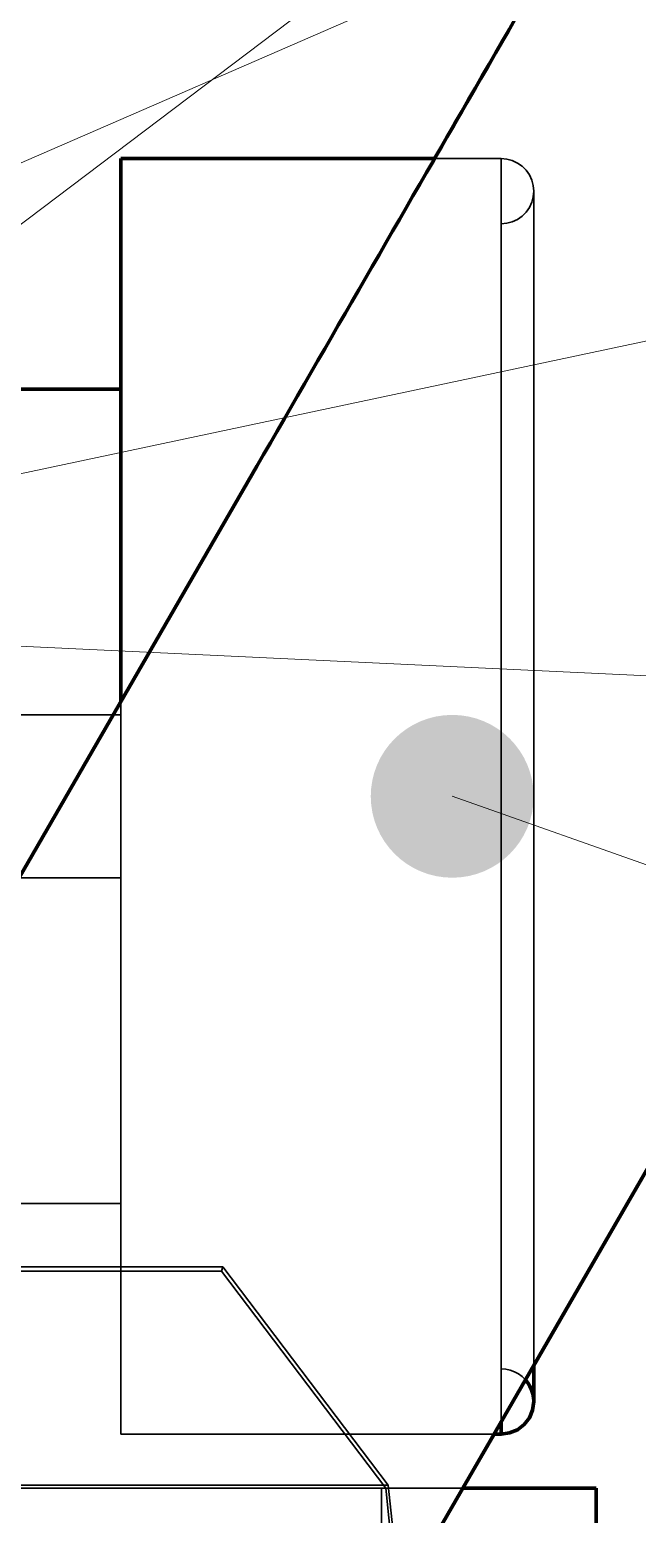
# Model space of a CAD drawing. Header units: millimetres. Extents: x 0 to 2382, y 0 to 420.
# Drawn here: x 945.89 to 950.36, y 346.25 to 357.19 of the extents above; entities that cross this region are included whole.
import ezdxf

# ---------------------------------------------------------------- set-up
doc = ezdxf.new("R2010")
doc.units = ezdxf.units.MM
doc.linetypes.add('IRAM-E-TRAZOS', pattern=[5, 4, -1])
for name, color, linetype, lineweight in [('01-VISIBLE', 7, 'CONTINUOUS', 70), ('02-OCULTA', 4, 'IRAM-E-TRAZOS', 35), ('08-FINA', 5, 'CONTINUOUS', 18)]:
    doc.layers.add(name, color=color, linetype=linetype, lineweight=lineweight)

msp = doc.modelspace()

# ---------------------------------------------------------------- hatches: boundary and pattern name
at = {"layer": '08-FINA'}
h = msp.add_hatch(color=7, dxfattribs=at)
h.dxf.hatch_style = 1
edge = h.paths.add_edge_path()
edge.add_arc((948.998, 351.543), 0.6, 0, 360)

# ---------------------------------------------------------------- linework, layer by layer
at = {"layer": '01-VISIBLE'}
for points in [[(947.559, 353.976), (947.609, 354.062), (947.659, 354.149), (947.709, 354.235), (947.759, 354.322), (947.809, 354.409), (947.859, 354.495), (947.909, 354.582), (947.959, 354.668), (948.009, 354.755), (948.059, 354.842), (948.109, 354.928), (948.159, 355.015), (948.209, 355.101), (948.259, 355.188), (948.309, 355.275), (948.359, 355.361), (948.409, 355.448), (948.459, 355.534), (948.509, 355.621), (948.559, 355.708), (948.609, 355.794), (948.659, 355.881), (948.709, 355.968), (948.759, 356.054), (948.809, 356.141), (948.859, 356.227), (948.909, 356.314), (948.959, 356.401), (949.009, 356.487), (949.059, 356.574), (949.109, 356.66), (949.159, 356.747), (949.209, 356.834), (949.259, 356.92), (949.309, 357.007), (949.359, 357.093), (949.409, 357.18), (949.459, 357.267)], [(948.867, 356.243), (948.918, 356.33), (948.968, 356.417), (949.018, 356.504), (949.068, 356.591), (949.119, 356.678), (949.169, 356.765), (949.219, 356.852), (949.269, 356.939), (949.32, 357.026), (949.37, 357.113), (949.42, 357.2)], [(946.558, 356.243), (946.558, 356.14), (946.558, 356.037), (946.558, 355.935), (946.558, 355.832), (946.558, 355.73), (946.558, 355.627), (946.558, 355.525), (946.558, 355.422), (946.558, 355.32), (946.558, 355.217), (946.558, 355.115), (946.558, 355.012), (946.558, 354.909), (946.558, 354.807), (946.558, 354.704), (946.558, 354.602), (946.558, 354.499), (946.558, 354.397), (946.558, 354.294), (946.558, 354.192), (946.558, 354.089), (946.558, 353.986), (946.558, 353.884), (946.558, 353.781), (946.558, 353.679), (946.558, 353.576), (946.558, 353.474), (946.558, 353.371), (946.558, 353.269), (946.558, 353.166), (946.558, 353.063), (946.558, 352.961), (946.558, 352.858), (946.558, 352.756), (946.558, 352.653), (946.558, 352.551), (946.558, 352.448), (946.558, 352.346), (946.558, 352.243)], [(946.558, 356.243), (948.867, 356.243)], [(945.558, 354.543), (946.558, 354.543)], [(942.238, 344.76), (947.559, 353.976)], [(946.638, 342.22), (951.958, 351.436)], [(951.958, 351.436), (949.598, 347.349)], [(949.598, 347.083), (949.598, 347.127), (949.598, 347.171), (949.598, 347.216), (949.598, 347.26), (949.598, 347.304), (949.598, 347.349)], [(949.598, 347.083), (949.598, 347.127), (949.598, 347.171), (949.598, 347.216), (949.598, 347.26), (949.598, 347.304), (949.598, 347.349)], [(949.537, 347.243), (949.555, 347.22), (949.57, 347.195), (949.583, 347.168), (949.591, 347.14), (949.597, 347.112), (949.598, 347.083)], [(949.358, 346.843), (949.42, 346.851), (949.478, 346.875), (949.528, 346.913), (949.566, 346.963), (949.59, 347.02), (949.598, 347.083)], [(949.358, 346.933), (949.358, 346.918), (949.358, 346.903), (949.358, 346.888), (949.358, 346.873), (949.358, 346.858), (949.358, 346.843)], [(949.306, 346.843), (949.075, 346.443)], [(949.306, 346.843), (949.358, 346.843)], [(949.075, 346.443), (949.185, 346.443), (949.294, 346.443), (949.403, 346.443), (949.512, 346.443), (949.621, 346.443), (949.731, 346.443), (949.84, 346.443), (949.949, 346.443), (950.058, 346.443)], [(950.058, 344.043), (950.058, 346.443)]]:
    msp.add_lwpolyline(points, dxfattribs=at)
at = {"layer": '02-OCULTA'}
for points in [[(946.558, 346.843), (946.558, 346.943), (946.558, 347.043), (946.558, 347.143), (946.558, 347.243), (946.558, 347.343), (946.558, 347.443), (946.558, 347.543), (946.558, 347.643), (946.558, 347.743), (946.558, 347.843), (946.558, 347.943), (946.558, 348.043), (946.558, 348.143), (946.558, 348.243), (946.558, 348.343), (946.558, 348.443), (946.558, 348.543), (946.558, 348.643), (946.558, 348.743), (946.558, 348.843), (946.558, 348.943), (946.558, 349.043), (946.558, 349.143), (946.558, 349.243), (946.558, 349.343), (946.558, 349.443), (946.558, 349.543), (946.558, 349.643), (946.558, 349.743), (946.558, 349.843), (946.558, 349.943), (946.558, 350.043), (946.558, 350.143), (946.558, 350.243), (946.558, 350.343), (946.558, 350.443), (946.558, 350.543), (946.558, 350.643), (946.558, 350.743), (946.558, 350.843), (946.558, 350.943), (946.558, 351.043), (946.558, 351.143), (946.558, 351.243), (946.558, 351.343), (946.558, 351.443), (946.558, 351.543), (946.558, 351.643), (946.558, 351.743), (946.558, 351.843), (946.558, 351.943), (946.558, 352.043), (946.558, 352.143), (946.558, 352.243), (946.558, 352.343), (946.558, 352.443), (946.558, 352.543), (946.558, 352.643), (946.558, 352.743), (946.558, 352.843), (946.558, 352.943), (946.558, 353.043), (946.558, 353.143), (946.558, 353.243), (946.558, 353.343), (946.558, 353.443), (946.558, 353.543), (946.558, 353.643), (946.558, 353.743), (946.558, 353.843), (946.558, 353.943), (946.558, 354.043), (946.558, 354.143), (946.558, 354.243), (946.558, 354.343), (946.558, 354.443), (946.558, 354.543), (946.558, 354.643), (946.558, 354.743), (946.558, 354.843), (946.558, 354.943), (946.558, 355.043), (946.558, 355.143), (946.558, 355.243), (946.558, 355.343), (946.558, 355.443), (946.558, 355.543), (946.558, 355.643), (946.558, 355.743), (946.558, 355.843), (946.558, 355.943), (946.558, 356.043), (946.558, 356.143), (946.558, 356.243)], [(947.559, 353.976), (947.609, 354.063), (947.659, 354.15), (947.71, 354.237), (947.76, 354.324), (947.81, 354.412), (947.861, 354.499), (947.911, 354.586), (947.961, 354.673), (948.012, 354.76), (948.062, 354.848), (948.112, 354.935), (948.163, 355.022), (948.213, 355.109), (948.263, 355.196), (948.314, 355.284), (948.364, 355.371), (948.414, 355.458), (948.465, 355.545), (948.515, 355.632), (948.565, 355.719), (948.616, 355.807), (948.666, 355.894), (948.716, 355.981), (948.767, 356.068), (948.817, 356.155), (948.867, 356.243)], [(948.867, 356.243), (949.358, 356.243)], [(949.358, 356.243), (949.358, 356.142), (949.358, 356.042), (949.358, 355.942), (949.358, 355.842), (949.358, 355.742), (949.358, 355.642), (949.358, 355.542), (949.358, 355.442), (949.358, 355.342), (949.358, 355.242), (949.358, 355.141), (949.358, 355.041), (949.358, 354.941), (949.358, 354.841), (949.358, 354.741), (949.358, 354.641), (949.358, 354.541), (949.358, 354.441), (949.358, 354.341), (949.358, 354.24), (949.358, 354.14), (949.358, 354.04), (949.358, 353.94), (949.358, 353.84), (949.358, 353.74), (949.358, 353.64), (949.358, 353.54), (949.358, 353.44), (949.358, 353.34), (949.358, 353.239), (949.358, 353.139), (949.358, 353.039), (949.358, 352.939), (949.358, 352.839), (949.358, 352.739), (949.358, 352.639), (949.358, 352.539), (949.358, 352.439), (949.358, 352.338), (949.358, 352.238), (949.358, 352.138), (949.358, 352.038), (949.358, 351.938), (949.358, 351.838), (949.358, 351.738), (949.358, 351.638), (949.358, 351.538), (949.358, 351.438), (949.358, 351.337), (949.358, 351.237), (949.358, 351.137), (949.358, 351.037), (949.358, 350.937), (949.358, 350.837), (949.358, 350.737), (949.358, 350.637), (949.358, 350.537), (949.358, 350.437), (949.358, 350.336), (949.358, 350.236), (949.358, 350.136), (949.358, 350.036), (949.358, 349.936), (949.358, 349.836), (949.358, 349.736), (949.358, 349.636), (949.358, 349.536), (949.358, 349.435), (949.358, 349.335), (949.358, 349.235), (949.358, 349.135), (949.358, 349.035), (949.358, 348.935), (949.358, 348.835), (949.358, 348.735), (949.358, 348.635), (949.358, 348.535), (949.358, 348.434), (949.358, 348.334), (949.358, 348.234), (949.358, 348.134), (949.358, 348.034), (949.358, 347.934), (949.358, 347.834), (949.358, 347.734), (949.358, 347.634), (949.358, 347.533), (949.358, 347.433), (949.358, 347.333), (949.358, 347.233), (949.358, 347.133), (949.358, 347.033), (949.358, 346.933)], [(949.358, 346.843), (949.358, 346.943), (949.358, 347.043), (949.358, 347.143), (949.358, 347.243), (949.358, 347.343), (949.358, 347.443), (949.358, 347.543), (949.358, 347.643), (949.358, 347.743), (949.358, 347.843), (949.358, 347.943), (949.358, 348.043), (949.358, 348.143), (949.358, 348.243), (949.358, 348.343), (949.358, 348.443), (949.358, 348.543), (949.358, 348.643), (949.358, 348.743), (949.358, 348.843), (949.358, 348.943), (949.358, 349.043), (949.358, 349.143), (949.358, 349.243), (949.358, 349.343), (949.358, 349.443), (949.358, 349.543), (949.358, 349.643), (949.358, 349.743), (949.358, 349.843), (949.358, 349.943), (949.358, 350.043), (949.358, 350.143), (949.358, 350.243), (949.358, 350.343), (949.358, 350.443), (949.358, 350.543), (949.358, 350.643), (949.358, 350.743), (949.358, 350.843), (949.358, 350.943), (949.358, 351.043), (949.358, 351.143), (949.358, 351.243), (949.358, 351.343), (949.358, 351.443), (949.358, 351.543), (949.358, 351.643), (949.358, 351.743), (949.358, 351.843), (949.358, 351.943), (949.358, 352.043), (949.358, 352.143), (949.358, 352.243), (949.358, 352.343), (949.358, 352.443), (949.358, 352.543), (949.358, 352.643), (949.358, 352.743), (949.358, 352.843), (949.358, 352.943), (949.358, 353.043), (949.358, 353.143), (949.358, 353.243), (949.358, 353.343), (949.358, 353.443), (949.358, 353.543), (949.358, 353.643), (949.358, 353.743), (949.358, 353.843), (949.358, 353.943), (949.358, 354.043), (949.358, 354.143), (949.358, 354.243), (949.358, 354.343), (949.358, 354.443), (949.358, 354.543), (949.358, 354.643), (949.358, 354.743), (949.358, 354.843), (949.358, 354.943), (949.358, 355.043), (949.358, 355.143), (949.358, 355.243), (949.358, 355.343), (949.358, 355.443), (949.358, 355.543), (949.358, 355.643), (949.358, 355.743), (949.358, 355.843), (949.358, 355.943), (949.358, 356.043), (949.358, 356.143), (949.358, 356.243)], [(949.358, 355.763), (949.4, 355.766), (949.44, 355.777), (949.478, 355.795), (949.513, 355.819), (949.542, 355.848), (949.566, 355.883), (949.584, 355.921), (949.595, 355.961), (949.598, 356.003), (949.595, 356.044), (949.584, 356.085), (949.566, 356.123), (949.542, 356.157), (949.513, 356.186), (949.478, 356.21), (949.44, 356.228), (949.4, 356.239), (949.358, 356.243)], [(949.598, 347.349), (949.598, 347.449), (949.598, 347.55), (949.598, 347.65), (949.598, 347.751), (949.598, 347.852), (949.598, 347.952), (949.598, 348.053), (949.598, 348.154), (949.598, 348.254), (949.598, 348.355), (949.598, 348.455), (949.598, 348.556), (949.598, 348.657), (949.598, 348.757), (949.598, 348.858), (949.598, 348.959), (949.598, 349.059), (949.598, 349.16), (949.598, 349.26), (949.598, 349.361), (949.598, 349.462), (949.598, 349.562), (949.598, 349.663), (949.598, 349.764), (949.598, 349.864), (949.598, 349.965), (949.598, 350.065), (949.598, 350.166), (949.598, 350.267), (949.598, 350.367), (949.598, 350.468), (949.598, 350.569), (949.598, 350.669), (949.598, 350.77), (949.598, 350.871), (949.598, 350.971), (949.598, 351.072), (949.598, 351.172), (949.598, 351.273), (949.598, 351.374), (949.598, 351.474), (949.598, 351.575), (949.598, 351.676), (949.598, 351.776), (949.598, 351.877), (949.598, 351.977), (949.598, 352.078), (949.598, 352.179), (949.598, 352.279), (949.598, 352.38), (949.598, 352.481), (949.598, 352.581), (949.598, 352.682), (949.598, 352.782), (949.598, 352.883), (949.598, 352.984), (949.598, 353.084), (949.598, 353.185), (949.598, 353.286), (949.598, 353.386), (949.598, 353.487), (949.598, 353.588), (949.598, 353.688), (949.598, 353.789), (949.598, 353.889), (949.598, 353.99), (949.598, 354.091), (949.598, 354.191), (949.598, 354.292), (949.598, 354.393), (949.598, 354.493), (949.598, 354.594), (949.598, 354.694), (949.598, 354.795), (949.598, 354.896), (949.598, 354.996), (949.598, 355.097), (949.598, 355.198), (949.598, 355.298), (949.598, 355.399), (949.598, 355.499), (949.598, 355.6), (949.598, 355.701), (949.598, 355.801), (949.598, 355.902), (949.598, 356.003)], [(949.598, 347.349), (949.598, 347.449), (949.598, 347.55), (949.598, 347.65), (949.598, 347.751), (949.598, 347.852), (949.598, 347.952), (949.598, 348.053), (949.598, 348.154), (949.598, 348.254), (949.598, 348.355), (949.598, 348.455), (949.598, 348.556), (949.598, 348.657), (949.598, 348.757), (949.598, 348.858), (949.598, 348.959), (949.598, 349.059), (949.598, 349.16), (949.598, 349.26), (949.598, 349.361), (949.598, 349.462), (949.598, 349.562), (949.598, 349.663), (949.598, 349.764), (949.598, 349.864), (949.598, 349.965), (949.598, 350.065), (949.598, 350.166), (949.598, 350.267), (949.598, 350.367), (949.598, 350.468), (949.598, 350.569), (949.598, 350.669), (949.598, 350.77), (949.598, 350.871), (949.598, 350.971), (949.598, 351.072), (949.598, 351.172), (949.598, 351.273), (949.598, 351.374), (949.598, 351.474), (949.598, 351.575), (949.598, 351.676), (949.598, 351.776), (949.598, 351.877), (949.598, 351.977), (949.598, 352.078), (949.598, 352.179), (949.598, 352.279), (949.598, 352.38), (949.598, 352.481), (949.598, 352.581), (949.598, 352.682), (949.598, 352.782), (949.598, 352.883), (949.598, 352.984), (949.598, 353.084), (949.598, 353.185), (949.598, 353.286), (949.598, 353.386), (949.598, 353.487), (949.598, 353.588), (949.598, 353.688), (949.598, 353.789), (949.598, 353.889), (949.598, 353.99), (949.598, 354.091), (949.598, 354.191), (949.598, 354.292), (949.598, 354.393), (949.598, 354.493), (949.598, 354.594), (949.598, 354.694), (949.598, 354.795), (949.598, 354.896), (949.598, 354.996), (949.598, 355.097), (949.598, 355.198), (949.598, 355.298), (949.598, 355.399), (949.598, 355.499), (949.598, 355.6), (949.598, 355.701), (949.598, 355.801), (949.598, 355.902), (949.598, 356.003)], [(949.358, 355.763), (949.358, 355.662), (949.358, 355.562), (949.358, 355.461), (949.358, 355.361), (949.358, 355.26), (949.358, 355.16), (949.358, 355.059), (949.358, 354.959), (949.358, 354.858), (949.358, 354.758), (949.358, 354.657), (949.358, 354.557), (949.358, 354.456), (949.358, 354.356), (949.358, 354.255), (949.358, 354.155), (949.358, 354.055), (949.358, 353.954), (949.358, 353.854), (949.358, 353.753), (949.358, 353.653), (949.358, 353.552), (949.358, 353.452), (949.358, 353.351), (949.358, 353.251), (949.358, 353.15), (949.358, 353.05), (949.358, 352.949), (949.358, 352.849), (949.358, 352.748), (949.358, 352.648), (949.358, 352.547), (949.358, 352.447), (949.358, 352.346), (949.358, 352.246), (949.358, 352.145), (949.358, 352.045), (949.358, 351.945), (949.358, 351.844), (949.358, 351.744), (949.358, 351.643), (949.358, 351.543), (949.358, 351.442), (949.358, 351.342), (949.358, 351.241), (949.358, 351.141), (949.358, 351.04), (949.358, 350.94), (949.358, 350.839), (949.358, 350.739), (949.358, 350.638), (949.358, 350.538), (949.358, 350.437), (949.358, 350.337), (949.358, 350.236), (949.358, 350.136), (949.358, 350.035), (949.358, 349.935), (949.358, 349.835), (949.358, 349.734), (949.358, 349.634), (949.358, 349.533), (949.358, 349.433), (949.358, 349.332), (949.358, 349.232), (949.358, 349.131), (949.358, 349.031), (949.358, 348.93), (949.358, 348.83), (949.358, 348.729), (949.358, 348.629), (949.358, 348.528), (949.358, 348.428), (949.358, 348.327), (949.358, 348.227), (949.358, 348.126), (949.358, 348.026), (949.358, 347.925), (949.358, 347.825), (949.358, 347.725), (949.358, 347.624), (949.358, 347.524), (949.358, 347.423), (949.358, 347.323)], [(949.358, 347.323), (949.358, 347.423), (949.358, 347.524), (949.358, 347.624), (949.358, 347.725), (949.358, 347.825), (949.358, 347.925), (949.358, 348.026), (949.358, 348.126), (949.358, 348.227), (949.358, 348.327), (949.358, 348.428), (949.358, 348.528), (949.358, 348.629), (949.358, 348.729), (949.358, 348.83), (949.358, 348.93), (949.358, 349.031), (949.358, 349.131), (949.358, 349.232), (949.358, 349.332), (949.358, 349.433), (949.358, 349.533), (949.358, 349.634), (949.358, 349.734), (949.358, 349.835), (949.358, 349.935), (949.358, 350.035), (949.358, 350.136), (949.358, 350.236), (949.358, 350.337), (949.358, 350.437), (949.358, 350.538), (949.358, 350.638), (949.358, 350.739), (949.358, 350.839), (949.358, 350.94), (949.358, 351.04), (949.358, 351.141), (949.358, 351.241), (949.358, 351.342), (949.358, 351.442), (949.358, 351.543), (949.358, 351.643), (949.358, 351.744), (949.358, 351.844), (949.358, 351.945), (949.358, 352.045), (949.358, 352.145), (949.358, 352.246), (949.358, 352.346), (949.358, 352.447), (949.358, 352.547), (949.358, 352.648), (949.358, 352.748), (949.358, 352.849), (949.358, 352.949), (949.358, 353.05), (949.358, 353.15), (949.358, 353.251), (949.358, 353.351), (949.358, 353.452), (949.358, 353.552), (949.358, 353.653), (949.358, 353.753), (949.358, 353.854), (949.358, 353.954), (949.358, 354.055), (949.358, 354.155), (949.358, 354.255), (949.358, 354.356), (949.358, 354.456), (949.358, 354.557), (949.358, 354.657), (949.358, 354.758), (949.358, 354.858), (949.358, 354.959), (949.358, 355.059), (949.358, 355.16), (949.358, 355.26), (949.358, 355.361), (949.358, 355.461), (949.358, 355.562), (949.358, 355.662), (949.358, 355.763)], [(946.558, 348.543), (946.558, 348.643), (946.558, 348.743), (946.558, 348.843), (946.558, 348.943), (946.558, 349.043), (946.558, 349.143), (946.558, 349.243), (946.558, 349.343), (946.558, 349.443), (946.558, 349.543), (946.558, 349.643), (946.558, 349.743), (946.558, 349.843), (946.558, 349.943), (946.558, 350.043), (946.558, 350.143), (946.558, 350.243), (946.558, 350.343), (946.558, 350.443), (946.558, 350.543), (946.558, 350.643), (946.558, 350.743), (946.558, 350.843), (946.558, 350.943), (946.558, 351.043), (946.558, 351.143), (946.558, 351.243), (946.558, 351.343), (946.558, 351.443), (946.558, 351.543), (946.558, 351.643), (946.558, 351.743), (946.558, 351.843), (946.558, 351.943), (946.558, 352.043), (946.558, 352.143), (946.558, 352.243), (946.558, 352.343), (946.558, 352.443), (946.558, 352.543), (946.558, 352.643), (946.558, 352.743), (946.558, 352.843), (946.558, 352.943), (946.558, 353.043), (946.558, 353.143), (946.558, 353.243), (946.558, 353.343), (946.558, 353.443), (946.558, 353.543), (946.558, 353.643), (946.558, 353.743), (946.558, 353.843), (946.558, 353.943), (946.558, 354.043), (946.558, 354.143), (946.558, 354.243), (946.558, 354.343), (946.558, 354.443), (946.558, 354.543)], [(946.558, 354.543), (946.558, 354.443), (946.558, 354.343), (946.558, 354.243), (946.558, 354.143), (946.558, 354.043), (946.558, 353.943), (946.558, 353.843), (946.558, 353.743), (946.558, 353.643), (946.558, 353.543), (946.558, 353.443), (946.558, 353.343), (946.558, 353.243), (946.558, 353.143), (946.558, 353.043), (946.558, 352.943), (946.558, 352.843), (946.558, 352.743), (946.558, 352.643), (946.558, 352.543), (946.558, 352.443), (946.558, 352.343), (946.558, 352.243), (946.558, 352.143), (946.558, 352.043), (946.558, 351.943), (946.558, 351.843), (946.558, 351.743), (946.558, 351.643), (946.558, 351.543), (946.558, 351.443), (946.558, 351.343), (946.558, 351.243), (946.558, 351.143), (946.558, 351.043), (946.558, 350.943), (946.558, 350.843), (946.558, 350.743), (946.558, 350.643), (946.558, 350.543), (946.558, 350.443), (946.558, 350.343), (946.558, 350.243), (946.558, 350.143), (946.558, 350.043), (946.558, 349.943), (946.558, 349.843), (946.558, 349.743), (946.558, 349.643), (946.558, 349.543), (946.558, 349.443), (946.558, 349.343), (946.558, 349.243), (946.558, 349.143), (946.558, 349.043), (946.558, 348.943), (946.558, 348.843), (946.558, 348.743), (946.558, 348.643), (946.558, 348.543)], [(947.559, 353.976), (942.238, 344.76)], [(946.558, 352.243), (946.558, 352.143), (946.558, 352.043), (946.558, 351.943), (946.558, 351.843), (946.558, 351.743), (946.558, 351.643), (946.558, 351.543), (946.558, 351.443), (946.558, 351.343), (946.558, 351.243), (946.558, 351.143), (946.558, 351.043), (946.558, 350.943), (946.558, 350.843), (946.558, 350.743), (946.558, 350.643), (946.558, 350.543), (946.558, 350.443), (946.558, 350.343), (946.558, 350.243), (946.558, 350.143), (946.558, 350.043), (946.558, 349.943), (946.558, 349.843), (946.558, 349.743), (946.558, 349.643), (946.558, 349.543), (946.558, 349.443), (946.558, 349.343), (946.558, 349.243), (946.558, 349.143), (946.558, 349.043), (946.558, 348.943), (946.558, 348.843), (946.558, 348.743), (946.558, 348.643), (946.558, 348.543), (946.558, 348.443), (946.558, 348.343), (946.558, 348.243), (946.558, 348.143), (946.558, 348.043), (946.558, 347.943), (946.558, 347.843), (946.558, 347.743), (946.558, 347.643), (946.558, 347.543), (946.558, 347.443), (946.558, 347.343), (946.558, 347.243), (946.558, 347.143), (946.558, 347.043), (946.558, 346.943), (946.558, 346.843)], [(945.558, 352.143), (946.558, 352.143)], [(946.558, 350.943), (946.558, 351.043), (946.558, 351.143), (946.558, 351.243), (946.558, 351.343), (946.558, 351.443), (946.558, 351.543), (946.558, 351.643), (946.558, 351.743), (946.558, 351.843), (946.558, 351.943), (946.558, 352.043), (946.558, 352.143)], [(946.558, 352.143), (946.558, 352.043), (946.558, 351.943), (946.558, 351.843), (946.558, 351.743), (946.558, 351.643), (946.558, 351.543), (946.558, 351.443), (946.558, 351.343), (946.558, 351.243), (946.558, 351.143), (946.558, 351.043), (946.558, 350.943)], [(945.558, 350.943), (946.558, 350.943)], [(945.758, 348.543), (946.558, 348.543)], [(947.309, 348.076), (942.113, 348.076)], [(947.298, 348.043), (947.309, 348.076)], [(947.309, 348.076), (948.527, 346.467)], [(947.298, 348.043), (942.102, 348.043)], [(948.509, 346.443), (947.298, 348.043)], [(949.598, 347.349), (949.306, 346.843)], [(949.358, 347.323), (949.392, 347.32), (949.425, 347.313), (949.456, 347.302), (949.486, 347.286), (949.513, 347.266), (949.537, 347.243)], [(946.558, 346.843), (949.306, 346.843)], [(948.509, 346.443), (943.313, 346.443)], [(948.527, 346.467), (943.331, 346.467)], [(950.058, 346.443), (949.957, 346.443), (949.856, 346.443), (949.755, 346.443), (949.653, 346.443), (949.552, 346.443), (949.451, 346.443), (949.35, 346.443), (949.249, 346.443), (949.147, 346.443), (949.046, 346.443), (948.945, 346.443), (948.844, 346.443), (948.742, 346.443), (948.641, 346.443), (948.54, 346.443), (948.439, 346.443), (948.338, 346.443), (948.236, 346.443), (948.135, 346.443), (948.034, 346.443), (947.933, 346.443), (947.832, 346.443), (947.73, 346.443), (947.629, 346.443), (947.528, 346.443), (947.427, 346.443), (947.325, 346.443), (947.224, 346.443), (947.123, 346.443), (947.022, 346.443), (946.921, 346.443), (946.819, 346.443), (946.718, 346.443), (946.617, 346.443), (946.516, 346.443), (946.414, 346.443), (946.313, 346.443), (946.212, 346.443), (946.111, 346.443), (946.01, 346.443), (945.908, 346.443), (945.807, 346.443)], [(945.839, 346.443), (945.94, 346.443), (946.041, 346.443), (946.142, 346.443), (946.243, 346.443), (946.345, 346.443), (946.446, 346.443), (946.547, 346.443), (946.648, 346.443), (946.749, 346.443), (946.85, 346.443), (946.951, 346.443), (947.053, 346.443), (947.154, 346.443), (947.255, 346.443), (947.356, 346.443), (947.457, 346.443), (947.558, 346.443), (947.659, 346.443), (947.761, 346.443), (947.862, 346.443), (947.963, 346.443), (948.064, 346.443), (948.165, 346.443), (948.266, 346.443), (948.367, 346.443), (948.468, 346.443), (948.57, 346.443), (948.671, 346.443), (948.772, 346.443), (948.873, 346.443), (948.974, 346.443), (949.075, 346.443)], [(945.871, 346.443), (945.971, 346.443), (946.071, 346.443), (946.171, 346.443), (946.272, 346.443), (946.372, 346.443), (946.472, 346.443), (946.573, 346.443), (946.673, 346.443), (946.773, 346.443), (946.874, 346.443), (946.974, 346.443), (947.074, 346.443), (947.174, 346.443), (947.275, 346.443), (947.375, 346.443), (947.475, 346.443), (947.576, 346.443), (947.676, 346.443), (947.776, 346.443), (947.877, 346.443), (947.977, 346.443), (948.077, 346.443), (948.177, 346.443), (948.278, 346.443), (948.378, 346.443), (948.478, 346.443)], [(948.478, 346.443), (948.378, 346.443), (948.278, 346.443), (948.177, 346.443), (948.077, 346.443), (947.977, 346.443), (947.877, 346.443), (947.776, 346.443), (947.676, 346.443), (947.576, 346.443), (947.475, 346.443), (947.375, 346.443), (947.275, 346.443), (947.174, 346.443), (947.074, 346.443), (946.974, 346.443), (946.874, 346.443), (946.773, 346.443), (946.673, 346.443), (946.573, 346.443), (946.472, 346.443), (946.372, 346.443), (946.272, 346.443), (946.171, 346.443), (946.071, 346.443), (945.971, 346.443), (945.871, 346.443)], [(949.075, 346.443), (946.638, 342.22)], [(948.478, 344.043), (948.478, 346.443)], [(948.759, 344.043), (948.509, 346.443)], [(948.527, 346.467), (948.779, 344.047)]]:
    msp.add_lwpolyline(points, dxfattribs=at)
at = {"layer": '08-FINA'}
for p, q in [((970.477, 374.419), (944.638, 354.863)), ((969.999, 366.737), (941.758, 354.443)), ((969.754, 359.002), (942.158, 353.143)), ((969.671, 351.522), (941.758, 352.84)), ((969.895, 344.165), (948.998, 351.543))]:
    msp.add_line(p, q, dxfattribs=at)
msp.add_circle((929.833, 354.167), 36.833, dxfattribs=at)

doc.saveas('drawing.dxf')
